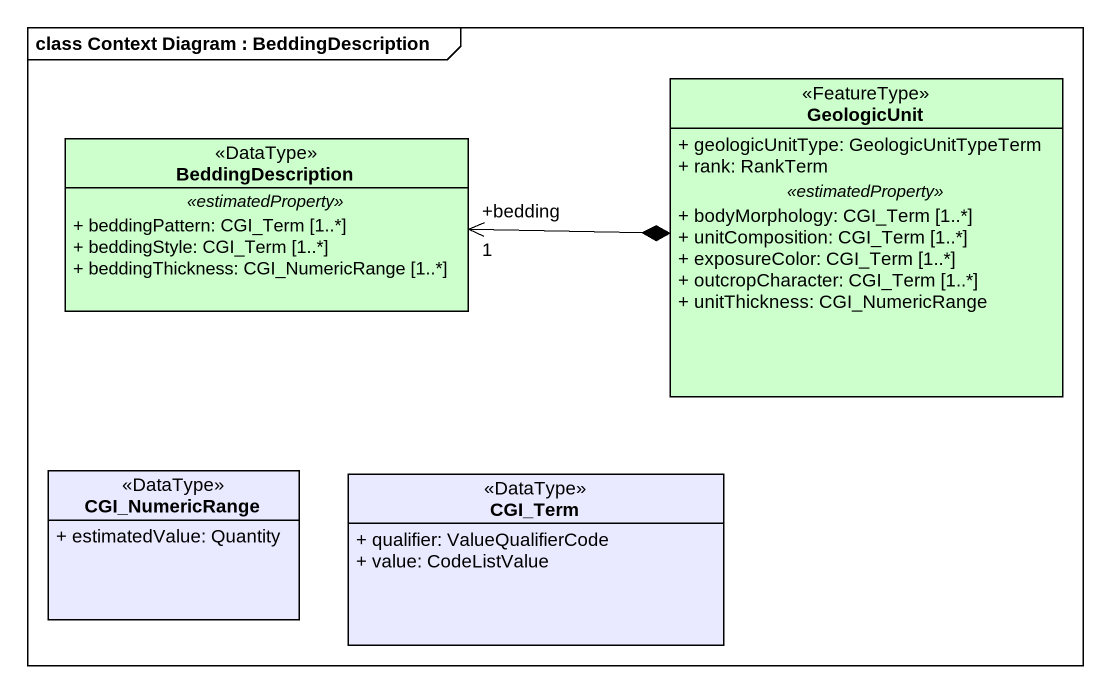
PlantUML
@startuml
mainframe class Context Diagram : BeddingDescription
hide circle
hide empty members
skinparam classAttributeIconSize 0
class GeologicUnit <<FeatureType>> #CCFFCC {
  + geologicUnitType: GeologicUnitTypeTerm
  + rank: RankTerm
  .. <<estimatedProperty>> ..
  + bodyMorphology: CGI_Term [1..*]
  + unitComposition: CGI_Term [1..*]
  + exposureColor: CGI_Term [1..*]
  + outcropCharacter: CGI_Term [1..*]
  + unitThickness: CGI_NumericRange
}
class BeddingDescription <<DataType>> #CCFFCC {
  .. <<estimatedProperty>> ..
  + beddingPattern: CGI_Term [1..*]
  + beddingStyle: CGI_Term [1..*]
  + beddingThickness: CGI_NumericRange [1..*]
}
class CGI_NumericRange <<DataType>> #E9E9FF {
  + estimatedValue: Quantity
}
class CGI_Term <<DataType>> #E9E9FF {
  + qualifier: ValueQualifierCode
  + value: CodeListValue
}
GeologicUnit *-left-> "+bedding\n1" BeddingDescription
@enduml
